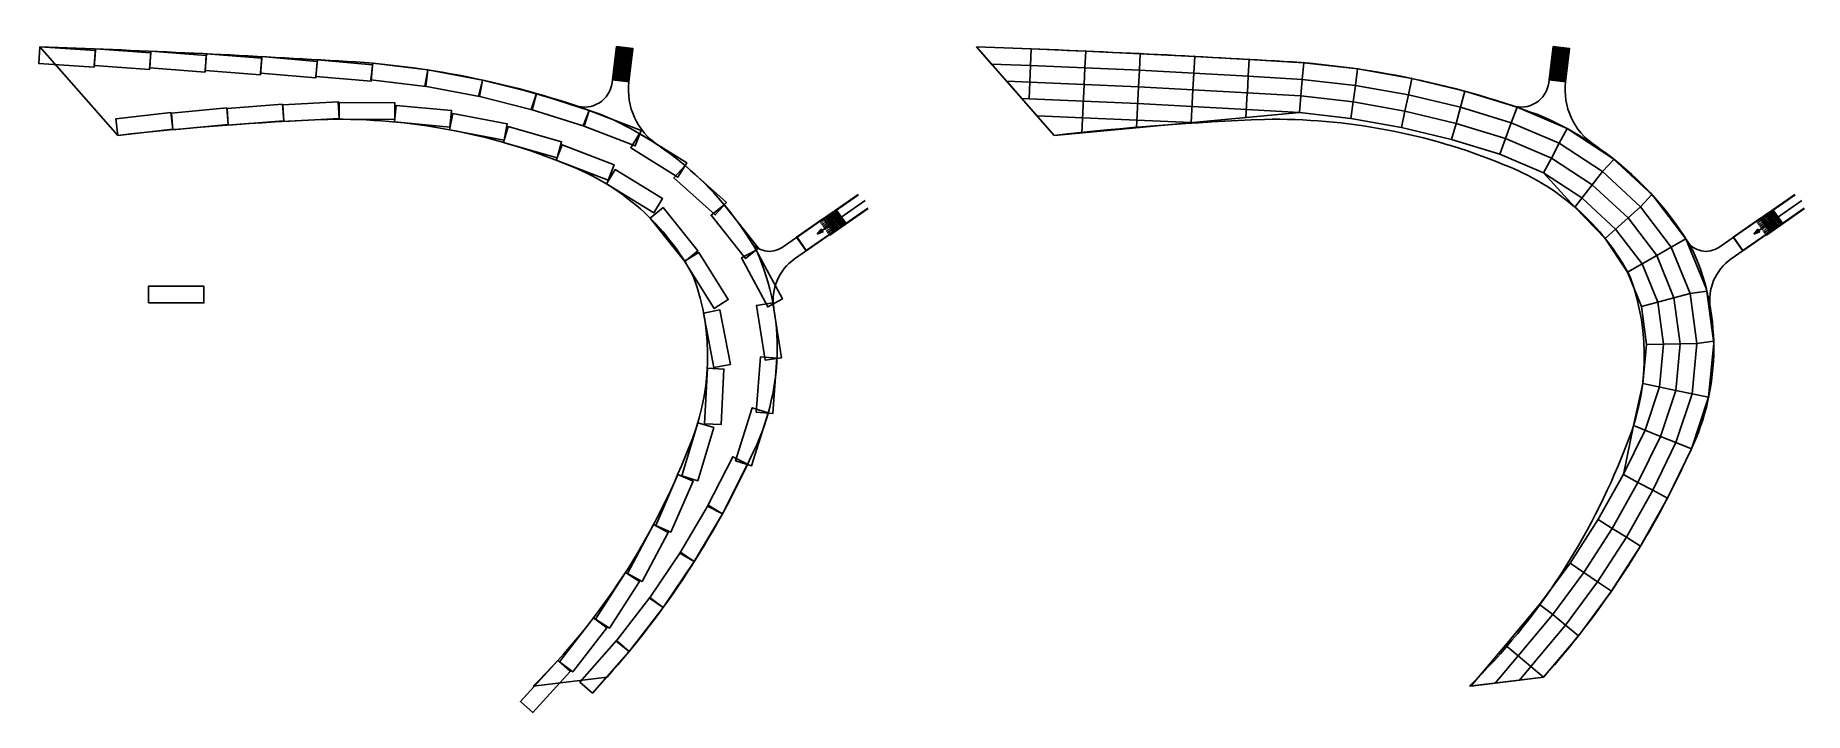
# Model space of a CAD drawing. Extents: x 10241 to 328779, y 2245 to 124237.
import ezdxf

# ---------------------------------------------------------------- set-up
doc = ezdxf.new("R2010")
doc.units = 0
doc.header["$LTSCALE"] = 1000
doc.header["$MEASUREMENT"] = 0
doc.linetypes.add('DASH', pattern=[0.35, 0.25, -0.1])
for name, color, linetype in [('A-G-PATTERN', 157, 'Continuous'), ('A-G-VISIBLE', 9, 'Continuous'), ('A-P-BELOW', 73, 'DASH'), ('A-P-STAIR', 4, 'Continuous'), ('标注', 3, 'Continuous')]:
    doc.layers.add(name, color=color, linetype=linetype)

# ---------------------------------------------------------------- blocks, each defined once
blk = doc.blocks.new('*U8')
at = {"layer": 'A-P-STAIR'}
blk.add_lwpolyline([(0, 0), (-838, -2881), (8765, -5673), (9602, -2792)], close=True, dxfattribs=at)
blk = doc.blocks.new('*U9')
at = {"layer": 'A-P-STAIR', "color": 0, "linetype": 'ByBlock', "lineweight": -2, "transparency": 16777216}
for p, rotation in [((11059, 122168, 2850), 12.44585894149647), ((21052, 121798, 2850), 12.17631647261242), ((31043, 121380, 2850), 11.90677400372847), ((41033, 120916, 2850), 11.63723153484448), ((51019, 120405, 2850), 11.36768906596062), ((61004, 119846, 2850), 11.09814659707672), ((70983, 119211, 2850), 9.321402722762716), ((80909, 118010, 2850), 5.741753326481471), ((90740, 116191, 2850), 2.162103930200221), ((100439, 113762, 2850), 358.5824545339193), ((109967, 110732, 2850), 355.0028051376381), ((119029, 106542, 2850), 344.3159357680294), ((127202, 100801, 2850), 334.3820026356937), ((134261, 93737, 2850), 324.448069503358), ((139997, 85560, 2850), 314.5141363710223), ((143023, 76057, 2850), 295.3060627812324), ((143758, 66106, 2850), 282.0100038490457), ((142184, 56254, 2850), 268.713944916859), ((138461, 46990, 2850), 259.4065297314563), ((133946, 38069, 2850), 255.7730814579101), ((128875, 29452, 2850), 252.139633184364), ((123268, 21174, 2850), 248.5061849108178), ((117148, 13268, 2850), 244.8727366372716)]:
    blk.add_blockref('*U8', p, dxfattribs=dict(at, rotation=rotation))

msp = doc.modelspace()

# ---------------------------------------------------------------- hatches: boundary and pattern name
at = {"layer": 'A-G-PATTERN', "linetype": 'Continuous'}
h = msp.add_hatch(dxfattribs=at)
h.set_pattern_fill('ANSI31', color=256, scale=50, angle=308.09113)
h.set_pattern_definition([(353.091126, (-499403246.7, -3106399135.15), (19.096132141, 157.597272303), [])])
h.paths.add_polyline_path([(114136, 116252), (117114, 115891), (117836, 121847), (114858, 122208)])
h = msp.add_hatch(dxfattribs=at)
h.set_pattern_fill('ANSI31', color=256, scale=50, angle=308.09113)
h.set_pattern_definition([(353.091126, (-499234618.08, -3106399135.15), (19.096132141, 157.597272303), [])])
h.paths.add_polyline_path([(282765, 116252), (285743, 115891), (286465, 121847), (283486, 122208)])
at = {"layer": '标注', "linetype": 'Continuous'}
h = msp.add_hatch(color=256, dxfattribs=at)
h.dxf.hatch_style = 1
h.paths.add_polyline_path([(151021, 88449), (152044, 88846), (151720, 89300)])
h = msp.add_hatch(color=256, dxfattribs=at)
h.dxf.hatch_style = 1
h.paths.add_polyline_path([(319650, 88449), (320673, 88846), (320349, 89300)])

# ---------------------------------------------------------------- linework, layer by layer
at = {"layer": 'A-G-VISIBLE', "linetype": 'Continuous'}
for p, q in [((114858, 122208, 2850), (114071, 115713, 2850)), ((117836, 121847, 2850), (117112, 115877, 2850)), ((283486, 122208, 2850), (282699, 115713, 2850)), ((286465, 121847, 2850), (285741, 115877, 2850)), ((153696, 92337, 2850), (144680, 86054, 2850)), ((155411, 89876, 2850), (146926, 83962, 2850)), ((151487, 90798, 2850), (151544, 90716, 2850)), ((153940, 88851, 2850), (152282, 91230, 2850)), ((322324, 92337, 2850), (313309, 86054, 2850)), ((324040, 89876, 2850), (315555, 83962, 2850)), ((320115, 90798, 2850), (320172, 90716, 2850)), ((322569, 88851, 2850), (320911, 91230, 2850))]:
    msp.add_line(p, q, dxfattribs=at)
at = {"layer": 'A-G-VISIBLE', "linetype": 'Continuous', "flags": 128}
for points, elevation in [([(25060, 106213), (11059, 122168)], 2850), ([(193689, 106213), (179688, 122168)], 2850), ([(99836, 7001), (113166, 8634)], 3800), ([(268465, 7001), (281795, 8634)], 3800)]:
    msp.add_lwpolyline(points, dxfattribs=dict(at, elevation=elevation))
at = {"layer": 'A-G-VISIBLE', "linetype": 'Continuous', "elevation": 2850, "flags": 128}
for points in [[(113166, 8634, 0.0755043), (139058, 48284, 0.2261689), (140115, 85356, 0.1660203), (112112, 109958, 0.0783155), (63242, 119715, 0.0061442), (11059, 122168)], [(281795, 8634, 0.0755043), (307686, 48284, 0.2261689), (308743, 85356, 0.1660203), (280741, 109958, 0.0783155), (231870, 119715, 0.0061442), (179688, 122168)]]:
    msp.add_lwpolyline(points, format="xyb", dxfattribs=at)
for points in [[(114136, 116252), (117114, 115891), (117836, 121847), (114858, 122208)], [(114192, 116295), (117071, 115947), (117780, 121804), (114901, 122153)], [(282765, 116252), (285743, 115891), (286465, 121847), (283486, 122208)], [(282820, 116295), (285699, 115947), (286409, 121804), (283530, 122153)], [(149018, 85420), (147303, 87881), (152225, 91312), (153940, 88851)], [(149031, 85490), (147372, 87869), (152213, 91243), (153871, 88864)], [(317647, 85420), (315931, 87881), (320854, 91312), (322569, 88851)], [(317659, 85490), (316001, 87869), (320841, 91243), (322499, 88864)]]:
    msp.add_lwpolyline(points, close=True, dxfattribs=at)
at = {"layer": 'A-G-VISIBLE', "linetype": 'Continuous', "elevation": 2850}
for points in [[(99836, 7001, 0.10628), (127764, 49716, 0.1938436), (128738, 80751, 0.1831466), (105900, 101000, 0.1016936), (62895, 109109, 0.0185237), (25060, 106213)], [(268465, 7001, 0.10628), (296392, 49716, 0.1938436), (297367, 80751, 0.1831466), (274528, 101000, 0.1016936), (231523, 109109, 0.0185237), (193689, 106213)]]:
    msp.add_lwpolyline(points, format="xyb", dxfattribs=at)
at = {"layer": 'A-G-VISIBLE', "linetype": 'Continuous'}
for centre, radius, start, end in [((109107, 116314, 2850), 5000, 251.49583, 353.09112), ((129025, 114434, 2850), 12000, 173.09113, 236.02526), ((277736, 116314, 2850), 5000, 251.49583, 353.09112), ((297654, 114434, 2850), 12000, 173.09113, 236.02526), ((142393, 89335, 2850), 4000, 211.99979, 304.8773), ((311022, 89335, 2850), 4000, 211.99979, 304.8773), ((152073, 76579, 2850), 9000, 124.8773, 189.55885), ((320701, 76579, 2850), 9000, 124.8773, 189.55885)]:
    msp.add_arc(centre, radius, start, end, dxfattribs=at)
at = {"layer": 'A-P-BELOW', "linetype": 'DASH'}
for p, q in [((153202, 88337, 2850), (151544, 90716, 2850)), ((153448, 88508, 2850), (151790, 90887, 2850)), ((153694, 88680, 2850), (152036, 91059, 2850)), ((321831, 88337, 2850), (320172, 90716, 2850)), ((322077, 88508, 2850), (320419, 90887, 2850)), ((322323, 88680, 2850), (320665, 91059, 2850))]:
    msp.add_line(p, q, dxfattribs=at)
at = {"layer": 'A-P-STAIR', "linetype": 'Continuous'}
for p, q in [((158378, 95601, 2850), (151487, 90798, 2850)), ((327006, 95601, 2850), (320115, 90798, 2850)), ((158435, 95519, 2850), (151544, 90716, 2850)), ((153202, 88337, 2850), (160093, 93140, 2850)), ((153259, 88255, 2850), (160150, 93058, 2850)), ((155663, 90052, 2850), (154005, 92431, 2850)), ((155909, 90224, 2850), (154251, 92603, 2850)), ((156155, 90395, 2850), (154497, 92774, 2850)), ((327064, 95519, 2850), (320172, 90716, 2850)), ((321831, 88337, 2850), (328722, 93140, 2850)), ((321888, 88255, 2850), (328779, 93058, 2850)), ((324292, 90052, 2850), (322634, 92431, 2850)), ((324538, 90224, 2850), (322880, 92603, 2850)), ((324784, 90395, 2850), (323126, 92774, 2850)), ((154187, 89023, 2850), (152528, 91402, 2850)), ((154433, 89194, 2850), (152774, 91573, 2850)), ((154679, 89366, 2850), (153021, 91745, 2850)), ((154925, 89537, 2850), (153267, 91917, 2850)), ((155171, 89709, 2850), (153513, 92088, 2850)), ((155417, 89881, 2850), (153759, 92260, 2850)), ((322815, 89023, 2850), (321157, 91402, 2850)), ((323061, 89194, 2850), (321403, 91573, 2850)), ((323307, 89366, 2850), (321649, 91745, 2850)), ((323554, 89537, 2850), (321895, 91917, 2850)), ((323800, 89709, 2850), (322141, 92088, 2850)), ((324046, 89881, 2850), (322387, 92260, 2850))]:
    msp.add_line(p, q, dxfattribs=at)
at = {"layer": 'A-P-STAIR', "elevation": 2850}
for points in [[(179688, 122168), (189512, 121804), (199334, 121395), (209154, 120941), (218973, 120441), (228788, 119896), (238600, 119298), (248366, 118184), (258046, 116473), (267602, 114170), (276998, 111286), (286033, 107449), (294254, 102080), (301445, 95393), (307397, 87584), (311100, 78533), (312416, 68812), (311499, 59045), (308397, 49739), (304087, 40904), (299280, 32331), (293948, 24073), (288112, 16164), (281795, 8634)], [(187856, 112859), (185133, 115962), (182410, 119065), (179688, 122168)], [(189512, 121804), (189387, 118807)], [(199202, 118398), (199341, 121395)], [(182410, 119065), (189394, 118807), (199202, 118398), (209009, 117944), (218813, 117445), (228614, 116901), (238339, 116309), (247935, 115214), (257433, 113535), (266809, 111275), (275969, 108464), (284616, 104792), (292399, 99708), (299214, 93371), (304771, 86081), (308178, 77751), (309397, 68750), (308544, 59668), (305614, 50876), (301428, 42297), (296709, 33879), (291479, 25779), (285754, 18020), (279496, 10562)], [(189394, 118807), (189269, 115809)], [(199202, 118398), (199077, 115401)], [(209009, 117944), (208863, 114948)], [(209154, 120941), (209009, 117944)], [(218813, 117445), (218979, 120440)], [(228614, 116901), (228796, 119895)], [(238339, 116309), (238600, 119298)], [(247935, 115214), (248275, 118195)], [(106211, 112005), (96608, 114797)], [(185133, 115962), (189276, 115809), (199070, 115401), (208863, 114948), (218654, 114449), (228440, 113906), (238078, 113319), (247503, 112244), (256819, 110597), (266017, 108381), (274940, 105641), (283198, 102135), (290544, 97337), (296984, 91349), (302144, 84578), (305256, 76969), (306378, 68688), (305590, 60290), (302831, 52013), (298770, 43689), (294138, 35428), (289009, 27485), (283395, 19877), (277198, 12490)], [(189276, 115809), (189165, 112811)], [(199077, 115401), (198674, 106678)], [(208863, 114948), (208489, 107593)], [(218813, 117445), (218647, 114450)], [(228614, 116901), (228448, 113905)], [(238339, 116309), (238078, 113319)], [(247935, 115214), (247503, 112244)], [(257433, 113535), (258046, 116473)], [(187856, 112859), (189158, 112811), (198939, 112404), (208718, 111951), (218494, 111454), (228265, 110911), (237817, 110329), (247072, 109274), (256206, 107658), (265225, 105486), (273910, 102819), (281780, 99477), (288689, 94965), (294753, 89326), (299518, 83075), (302335, 76188), (303359, 68626), (302635, 60913), (300048, 53150), (296111, 45082), (291567, 36977), (286540, 29191), (281037, 21733), (274900, 14418)], [(237816, 110329), (193689, 106213), (187856, 112859)], [(218647, 114450), (218344, 108513)], [(228440, 113906), (228167, 109429)], [(238078, 113319), (237817, 110329)], [(247503, 112244), (247072, 109274)], [(257433, 113535), (256819, 110597)], [(266809, 111275), (267602, 114170)], [(190585, 109749), (198807, 109407), (208558, 108956), (218344, 108513)], [(256819, 110597), (256206, 107658)], [(266017, 108381), (265225, 105486)], [(266809, 111275), (266017, 108381)], [(275969, 108464), (274940, 105641)], [(275969, 108464), (276998, 111286)], [(274940, 105641), (273910, 102819)], [(284616, 104792), (286033, 107449)], [(283198, 102135), (281780, 99477)], [(284616, 104792), (283198, 102135)], [(296917, 81587), (292877, 87625), (287400, 93319), (281780, 99477)], [(292399, 99708), (290544, 97337)], [(292399, 99708), (294442, 101905)], [(290544, 97337), (287400, 93319)], [(299214, 93371), (301257, 95568)], [(299214, 93371), (296984, 91349)], [(296984, 91349), (292877, 87625)], [(304771, 86081), (302144, 84578)], [(304771, 86081), (307397, 87584)], [(302144, 84578), (296917, 81587)], [(299680, 61535), (300340, 68564), (299413, 75406), (296917, 81587)], [(305256, 76969), (299413, 75406)], [(308178, 77751), (305256, 76969)], [(308178, 77751), (311151, 78153)], [(306378, 68688), (300340, 68564)], [(309397, 68750), (306378, 68688)], [(309397, 68750), (312370, 69152)], [(299680, 61535), (297997, 53987)], [(305590, 60290), (299680, 61535)], [(308544, 59668), (305590, 60290)], [(308544, 59668), (311499, 59045)], [(297997, 53987), (296153, 45156)], [(302831, 52013), (297997, 53987)], [(305614, 50876), (302831, 52013)], [(305614, 50876), (308397, 49739)], [(298770, 43689), (296153, 45156)], [(301428, 42297), (298770, 43689)], [(301428, 42297), (304087, 40904)], [(294140, 35427), (291618, 37056)], [(296709, 33879), (294138, 35428)], [(296709, 33879), (299229, 32252)], [(289009, 27485), (286540, 29191)], [(291479, 25779), (289009, 27485)], [(291479, 25779), (293999, 24152)], [(283455, 19949), (281037, 21733)], [(285754, 18020), (283455, 19949)], [(285754, 18020), (288052, 16092)], [(274900, 14418), (268701, 7029)], [(277198, 12490), (274900, 14418)], [(277198, 12490), (273065, 7564)], [(279496, 10562), (277198, 12490)], [(279496, 10562), (277430, 8099)], [(279496, 10562), (281795, 8634)], [(281795, 8634), (277430, 8099), (273065, 7564), (268701, 7029)], [(281795, 8634), (281795, 8634)]]:
    msp.add_lwpolyline(points, dxfattribs=at)
for points in [[(44971, 108089), (54943, 108831), (54720, 111823), (44748, 111080)], [(54950, 108735), (64935, 109282), (64770, 112278), (54785, 111730)], [(64941, 109123), (74941, 109098), (74948, 112098), (64948, 112123)], [(74925, 108639), (84881, 107694), (85164, 110681), (75209, 111625)], [(25060, 106213), (34996, 107344), (34657, 110325), (24721, 109194)], [(35006, 107248), (44962, 108185), (44681, 111172), (34725, 110235)], [(84823, 107239), (94650, 105384), (95206, 108332), (85380, 110187)], [(94551, 104935), (104165, 102185), (104990, 105070), (95376, 107820)], [(104026, 101748), (113347, 98127), (114433, 100923), (105112, 104544)], [(113057, 97492), (121590, 92278), (123154, 94837), (114621, 100052)], [(120912, 91339), (127152, 83525), (129496, 85398), (123256, 93211)], [(127138, 83543), (132432, 75059), (134977, 76647), (129683, 85131)], [(130545, 74223), (132416, 64399), (135363, 64961), (133492, 74784)], [(131223, 64270), (130699, 54284), (133695, 54126), (134219, 64113)], [(129509, 54442), (126620, 44869), (129492, 44002), (132381, 53576)], [(125889, 45126), (121920, 35947), (124673, 34756), (128643, 43935)], [(121547, 36121), (116836, 27300), (119482, 25887), (124193, 34707)], [(116479, 27503), (111057, 19100), (113578, 17474), (118999, 25877)], [(110718, 19333), (104624, 11404), (107003, 9576), (113097, 17504)], [(104305, 11663), (97580, 4263), (99800, 2245), (106525, 9646)]]:
    msp.add_lwpolyline(points, close=True, dxfattribs=at)
at = {"layer": 'A-P-STAIR'}
msp.add_lwpolyline([(30590, 76040), (40590, 76040), (40590, 79040), (30590, 79040)], close=True, dxfattribs=at)
for p in [(189512, 121804, 2850), (199334, 121395, 2850), (209154, 120941, 2850), (218973, 120441, 2850), (228788, 119896, 2850), (238600, 119298, 2850), (248366, 118184, 2850), (258046, 116473, 2850), (267602, 114170, 2850), (276998, 111286, 2850), (286033, 107449, 2850), (294254, 102080, 2850), (301445, 95393, 2850), (307397, 87584, 2850), (311100, 78533, 2850), (312416, 68812, 2850), (311499, 59045, 2850), (308397, 49739, 2850), (304087, 40904, 2850), (299280, 32331, 2850), (293948, 24073, 2850), (288112, 16164, 2850)]:
    msp.add_point(p, dxfattribs=at)
at = {"layer": '标注', "linetype": 'Continuous'}
for p, q in [((151882, 89073, 2850), (159645, 94484, 2850)), ((320511, 89073, 2850), (328274, 94484, 2850))]:
    msp.add_line(p, q, dxfattribs=at)
at = {"layer": '标注', "linetype": 'Continuous', "elevation": 2850, "flags": 128}
for points in [[(151021, 88449), (152044, 88846), (151720, 89300)], [(319650, 88449), (320673, 88846), (320349, 89300)]]:
    msp.add_lwpolyline(points, close=True, dxfattribs=at)

# ---------------------------------------------------------------- block references
at = {"layer": 'A-P-STAIR'}
msp.add_blockref('*U9', (0, 0), dxfattribs=at)

doc.saveas('drawing.dxf')
